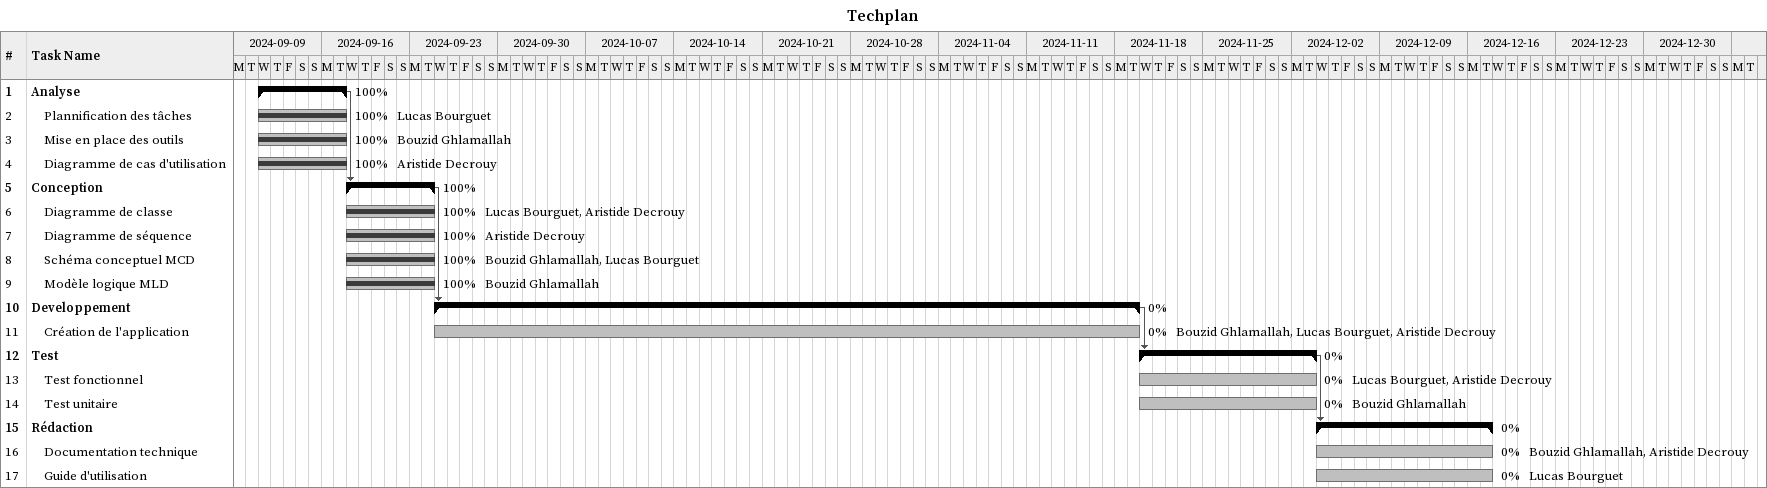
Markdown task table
Techplan

| ID | Level | Task | Start | Finish | Predecessors | Resources | % complete |
|---|---|---|---|---|---|---|---|
| 1 | 1 | **Analyse** | 2024-09-11 | 2024-09-17 |  |  | 100 |
| 2 | 2 | Plannification des tâches | 2024-09-11 | 2024-09-17 |  | Lucas Bourguet | 100 |
| 3 | 2 | Mise en place des outils | 2024-09-11 | 2024-09-17 |  | Bouzid Ghlamallah | 100 |
| 4 | 2 | Diagramme de cas d'utilisation | 2024-09-11 | 2024-09-17 |  | Aristide Decrouy | 100 |
| 5 | 1 | **Conception** | 2024-09-18 | 2024-09-24 | 1 |  | 100 |
| 6 | 2 | Diagramme de classe | 2024-09-18 | 2024-09-24 |  | Lucas Bourguet, Aristide Decrouy | 100 |
| 7 | 2 | Diagramme de séquence | 2024-09-18 | 2024-09-24 |  | Aristide Decrouy | 100 |
| 8 | 2 | Schéma conceptuel MCD | 2024-09-18 | 2024-09-24 |  | Bouzid Ghlamallah, Lucas Bourguet | 100 |
| 9 | 2 | Modèle logique MLD | 2024-09-18 | 2024-09-24 |  | Bouzid Ghlamallah | 100 |
| 10 | 1 | **Developpement** | 2024-09-25 | 2024-11-19 | 5 |  | 0 |
| 11 | 2 | Création de l'application | 2024-09-25 | 2024-11-19 |  | Bouzid Ghlamallah, Lucas Bourguet, Aristide Decrouy | 0 |
| 12 | 1 | **Test** | 2024-11-20 | 2024-12-03 | 10 |  | 0 |
| 13 | 2 | Test fonctionnel | 2024-11-20 | 2024-12-03 |  | Lucas Bourguet, Aristide Decrouy | 0 |
| 14 | 2 | Test unitaire | 2024-11-20 | 2024-12-03 |  | Bouzid Ghlamallah | 0 |
| 15 | 1 | **Rédaction** | 2024-12-04 | 2024-12-17 | 12 |  | 0 |
| 16 | 2 | Documentation technique | 2024-12-04 | 2024-12-17 |  | Bouzid Ghlamallah, Aristide Decrouy | 0 |
| 17 | 2 | Guide d'utilisation | 2024-12-04 | 2024-12-17 |  | Lucas Bourguet | 0 |
